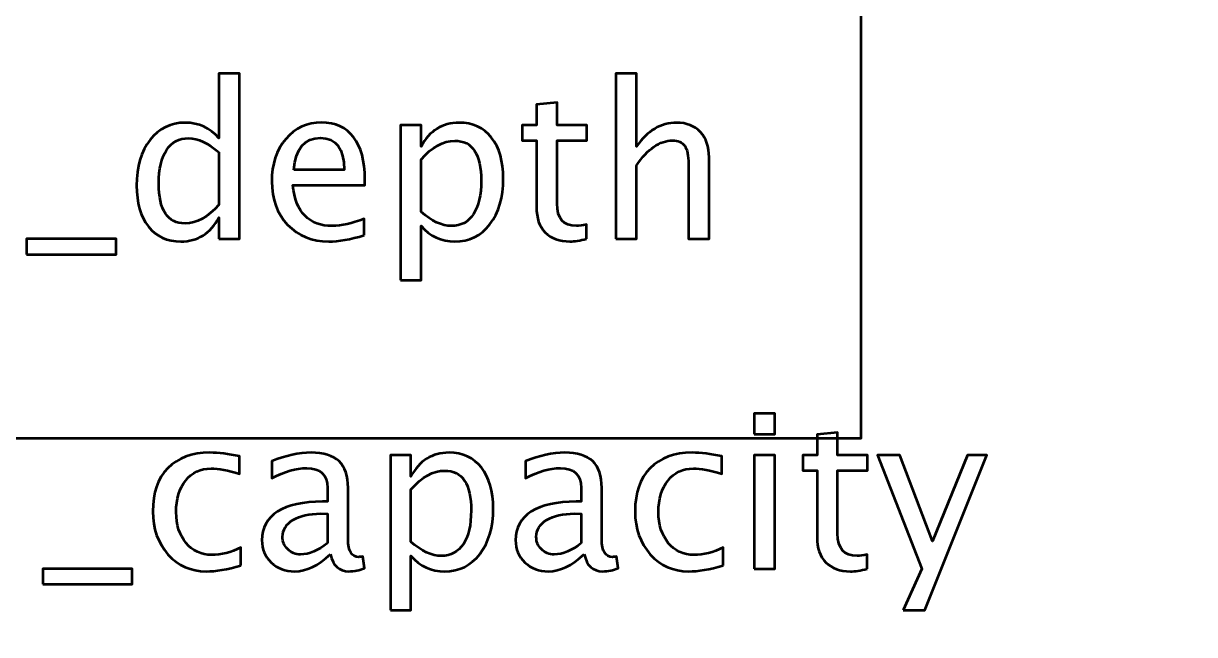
# Model space of a CAD drawing. Header units: centimetres. Extents: x -5.2 to 5.2, y -7.5 to 7.5.
# Drawn here: x 0.098 to 3.176, y -4.267 to -2.66 of the extents above; entities that cross this region are included whole.
import ezdxf

# ---------------------------------------------------------------- set-up
doc = ezdxf.new("R2010")
doc.units = ezdxf.units.CM
doc.header["$MEASUREMENT"] = 0
doc.layers.add('Layer 1', color=7, linetype='Continuous')

msp = doc.modelspace()

# ---------------------------------------------------------------- linework, layer by layer
at = {"layer": 'Layer 1', "color": 4, "lineweight": 53}
msp.add_lwpolyline([(-2.29999, -3.75), (2.30001, -3.75), (2.30001, -1.95), (-2.29999, -1.95), (-2.29999, -3.75)], close=True, dxfattribs=at)
at = {"layer": 'Layer 1', "lineweight": 53}
msp.add_open_spline([(-5.2, -6.95), (-5.2, -6.95), (-5.2, 6.95), (-5.2, 6.95), (-5.2, 6.95), (-5.2, 7.22614), (-4.97614, 7.45), (-4.7, 7.45), (-4.7, 7.45), (-4.7, 7.45), (4.7, 7.45), (4.7, 7.45), (4.7, 7.45), (4.97614, 7.45), (5.2, 7.22614), (5.2, 6.95), (5.2, 6.95), (5.2, 6.95), (5.2, -6.95), (5.2, -6.95), (5.2, -6.95), (5.2, -7.22614), (4.97614, -7.45), (4.7, -7.45), (4.7, -7.45), (4.7, -7.45), (-4.7, -7.45), (-4.7, -7.45), (-4.7, -7.45), (-4.97614, -7.45), (-5.2, -7.22614), (-5.2, -6.95)], degree=3, knots=[0, 0, 0, 0, 0.1111111, 0.1111111, 0.1111111, 0.1111111, 0.2222222, 0.2222222, 0.2222222, 0.2222222, 0.3333333, 0.3333333, 0.3333333, 0.3333333, 0.4444444, 0.4444444, 0.4444444, 0.4444444, 0.5555556, 0.5555556, 0.5555556, 0.5555556, 0.6666667, 0.6666667, 0.6666667, 0.6666667, 0.7777778, 0.7777778, 0.7777778, 0.7777778, 1, 1, 1, 1], dxfattribs=at)
at = {"layer": 'Layer 1', "color": 5, "lineweight": 53}
for points, knots in [([(0.6117, -3.22634), (0.6117, -3.22634), (0.6117, -3.17018), (0.6117, -3.17018), (0.6117, -3.17018), (0.58959, -3.21213), (0.55629, -3.23311), (0.51179, -3.23311), (0.51179, -3.23311), (0.47567, -3.23311), (0.44726, -3.22004), (0.42656, -3.19379), (0.42656, -3.19379), (0.40587, -3.16754), (0.39552, -3.1317), (0.39552, -3.08626), (0.39552, -3.08626), (0.39552, -3.03659), (0.40728, -2.99661), (0.4307, -2.96632), (0.4307, -2.96632), (0.45422, -2.93612), (0.48508, -2.92098), (0.52337, -2.92098), (0.52337, -2.92098), (0.55883, -2.92098), (0.58837, -2.93452), (0.6117, -2.96171), (0.6117, -2.96171), (0.6117, -2.96171), (0.6117, -2.79116), (0.6117, -2.79116), (0.6117, -2.79116), (0.6117, -2.79116), (0.66589, -2.79116), (0.66589, -2.79116), (0.66589, -2.79116), (0.66589, -2.79116), (0.66589, -3.22634), (0.66589, -3.22634), (0.66589, -3.22634), (0.66589, -3.22634), (0.6117, -3.22634), (0.6117, -3.22634)], [0, 0, 0, 0, 0.0833333, 0.0833333, 0.0833333, 0.0833333, 0.1666667, 0.1666667, 0.1666667, 0.1666667, 0.25, 0.25, 0.25, 0.25, 0.3333333, 0.3333333, 0.3333333, 0.3333333, 0.4166667, 0.4166667, 0.4166667, 0.4166667, 0.5, 0.5, 0.5, 0.5, 0.5833333, 0.5833333, 0.5833333, 0.5833333, 0.6666667, 0.6666667, 0.6666667, 0.6666667, 0.75, 0.75, 0.75, 0.75, 0.8333333, 0.8333333, 0.8333333, 0.8333333, 1, 1, 1, 1]), ([(1.65526, -3.22634), (1.65526, -3.22634), (1.65526, -2.79116), (1.65526, -2.79116), (1.65526, -2.79116), (1.65526, -2.79116), (1.70944, -2.79116), (1.70944, -2.79116), (1.70944, -2.79116), (1.70944, -2.79116), (1.70944, -2.98372), (1.70944, -2.98372), (1.70944, -2.98372), (1.73813, -2.94186), (1.77332, -2.92098), (1.8149, -2.92098), (1.8149, -2.92098), (1.84105, -2.92098), (1.86184, -2.92916), (1.87718, -2.94563), (1.87718, -2.94563), (1.89251, -2.96199), (1.90022, -2.9841), (1.90022, -3.01176), (1.90022, -3.01176), (1.90022, -3.01176), (1.90022, -3.22634), (1.90022, -3.22634), (1.90022, -3.22634), (1.90022, -3.22634), (1.84604, -3.22634), (1.84604, -3.22634), (1.84604, -3.22634), (1.84604, -3.22634), (1.84604, -3.02944), (1.84604, -3.02944), (1.84604, -3.02944), (1.84604, -3.00724), (1.84274, -2.99144), (1.83625, -2.98203), (1.83625, -2.98203), (1.82967, -2.97253), (1.81885, -2.96783), (1.8037, -2.96783), (1.8037, -2.96783), (1.7704, -2.96783), (1.73898, -2.98956), (1.70944, -3.03302), (1.70944, -3.03302), (1.70944, -3.03302), (1.70944, -3.22634), (1.70944, -3.22634), (1.70944, -3.22634), (1.70944, -3.22634), (1.65526, -3.22634), (1.65526, -3.22634)], [0, 0, 0, 0, 0.0666667, 0.0666667, 0.0666667, 0.0666667, 0.1333333, 0.1333333, 0.1333333, 0.1333333, 0.2, 0.2, 0.2, 0.2, 0.2666667, 0.2666667, 0.2666667, 0.2666667, 0.3333333, 0.3333333, 0.3333333, 0.3333333, 0.4, 0.4, 0.4, 0.4, 0.4666667, 0.4666667, 0.4666667, 0.4666667, 0.5333333, 0.5333333, 0.5333333, 0.5333333, 0.6, 0.6, 0.6, 0.6, 0.6666667, 0.6666667, 0.6666667, 0.6666667, 0.7333333, 0.7333333, 0.7333333, 0.7333333, 0.8, 0.8, 0.8, 0.8, 0.8666667, 0.8666667, 0.8666667, 0.8666667, 1, 1, 1, 1]), ([(1.57793, -3.22625), (1.56118, -3.23086), (1.5466, -3.23311), (1.53428, -3.23311), (1.53428, -3.23311), (1.50662, -3.23311), (1.48508, -3.22521), (1.46965, -3.20941), (1.46965, -3.20941), (1.45413, -3.1936), (1.44641, -3.17168), (1.44641, -3.14356), (1.44641, -3.14356), (1.44641, -3.14356), (1.44641, -2.96783), (1.44641, -2.96783), (1.44641, -2.96783), (1.44641, -2.96783), (1.40897, -2.96783), (1.40897, -2.96783), (1.40897, -2.96783), (1.40897, -2.96783), (1.40897, -2.92719), (1.40897, -2.92719), (1.40897, -2.92719), (1.40897, -2.92719), (1.44641, -2.92719), (1.44641, -2.92719), (1.44641, -2.92719), (1.44641, -2.92719), (1.44641, -2.87309), (1.44641, -2.87309), (1.44641, -2.87309), (1.44641, -2.87309), (1.5006, -2.86792), (1.5006, -2.86792), (1.5006, -2.86792), (1.5006, -2.86792), (1.5006, -2.92719), (1.5006, -2.92719), (1.5006, -2.92719), (1.5006, -2.92719), (1.57906, -2.92719), (1.57906, -2.92719), (1.57906, -2.92719), (1.57906, -2.92719), (1.57906, -2.96783), (1.57906, -2.96783), (1.57906, -2.96783), (1.57906, -2.96783), (1.5006, -2.96783), (1.5006, -2.96783), (1.5006, -2.96783), (1.5006, -2.96783), (1.5006, -3.13377), (1.5006, -3.13377), (1.5006, -3.13377), (1.5006, -3.17291), (1.51763, -3.19247), (1.55159, -3.19247), (1.55159, -3.19247), (1.55883, -3.19247), (1.56758, -3.19125), (1.57793, -3.1889), (1.57793, -3.1889), (1.57793, -3.1889), (1.57793, -3.22625), (1.57793, -3.22625)], [0, 0, 0, 0, 0.0555556, 0.0555556, 0.0555556, 0.0555556, 0.1111111, 0.1111111, 0.1111111, 0.1111111, 0.1666667, 0.1666667, 0.1666667, 0.1666667, 0.2222222, 0.2222222, 0.2222222, 0.2222222, 0.2777778, 0.2777778, 0.2777778, 0.2777778, 0.3333333, 0.3333333, 0.3333333, 0.3333333, 0.3888889, 0.3888889, 0.3888889, 0.3888889, 0.4444444, 0.4444444, 0.4444444, 0.4444444, 0.5, 0.5, 0.5, 0.5, 0.5555556, 0.5555556, 0.5555556, 0.5555556, 0.6111111, 0.6111111, 0.6111111, 0.6111111, 0.6666667, 0.6666667, 0.6666667, 0.6666667, 0.7222222, 0.7222222, 0.7222222, 0.7222222, 0.7777778, 0.7777778, 0.7777778, 0.7777778, 0.8333333, 0.8333333, 0.8333333, 0.8333333, 0.8888889, 0.8888889, 0.8888889, 0.8888889, 1, 1, 1, 1]), ([(0.99401, -3.21674), (0.95761, -3.22766), (0.92647, -3.23311), (0.9005, -3.23311), (0.9005, -3.23311), (0.8562, -3.23311), (0.82017, -3.21844), (0.79241, -3.18918), (0.79241, -3.18918), (0.76466, -3.15992), (0.75074, -3.12201), (0.75074, -3.07535), (0.75074, -3.07535), (0.75074, -3.0301), (0.76297, -2.99294), (0.78752, -2.96388), (0.78752, -2.96388), (0.81208, -2.9349), (0.8435, -2.92041), (0.88178, -2.92041), (0.88178, -2.92041), (0.918, -2.92041), (0.94604, -2.9333), (0.96579, -2.95908), (0.96579, -2.95908), (0.98555, -2.98485), (0.99542, -3.02135), (0.99542, -3.06867), (0.99542, -3.06867), (0.99542, -3.06867), (0.99514, -3.08523), (0.99514, -3.08523), (0.99514, -3.08523), (0.99514, -3.08523), (0.80605, -3.08523), (0.80605, -3.08523), (0.80605, -3.08523), (0.81396, -3.15673), (0.84886, -3.19247), (0.91066, -3.19247), (0.91066, -3.19247), (0.93334, -3.19247), (0.96109, -3.18608), (0.99401, -3.17328), (0.99401, -3.17328), (0.99401, -3.17328), (0.99401, -3.21674), (0.99401, -3.21674)], [0, 0, 0, 0, 0.0769231, 0.0769231, 0.0769231, 0.0769231, 0.1538462, 0.1538462, 0.1538462, 0.1538462, 0.2307692, 0.2307692, 0.2307692, 0.2307692, 0.3076923, 0.3076923, 0.3076923, 0.3076923, 0.3846154, 0.3846154, 0.3846154, 0.3846154, 0.4615385, 0.4615385, 0.4615385, 0.4615385, 0.5384615, 0.5384615, 0.5384615, 0.5384615, 0.6153846, 0.6153846, 0.6153846, 0.6153846, 0.6923077, 0.6923077, 0.6923077, 0.6923077, 0.7692308, 0.7692308, 0.7692308, 0.7692308, 0.8461538, 0.8461538, 0.8461538, 0.8461538, 1, 1, 1, 1]), ([(1.08894, -3.33528), (1.08894, -3.33528), (1.08894, -2.92719), (1.08894, -2.92719), (1.08894, -2.92719), (1.08894, -2.92719), (1.14312, -2.92719), (1.14312, -2.92719), (1.14312, -2.92719), (1.14312, -2.92719), (1.14312, -2.98372), (1.14312, -2.98372), (1.14312, -2.98372), (1.16532, -2.94186), (1.19872, -2.92098), (1.24322, -2.92098), (1.24322, -2.92098), (1.27925, -2.92098), (1.30756, -2.93405), (1.32826, -2.9603), (1.32826, -2.9603), (1.34895, -2.98655), (1.3593, -3.02239), (1.3593, -3.06783), (1.3593, -3.06783), (1.3593, -3.11731), (1.34754, -3.15729), (1.32412, -3.18758), (1.32412, -3.18758), (1.3007, -3.21797), (1.26984, -3.23311), (1.23165, -3.23311), (1.23165, -3.23311), (1.19618, -3.23311), (1.16664, -3.21957), (1.14312, -3.19238), (1.14312, -3.19238), (1.14312, -3.19238), (1.14312, -3.33528), (1.14312, -3.33528), (1.14312, -3.33528), (1.14312, -3.33528), (1.08894, -3.33528), (1.08894, -3.33528)], [0, 0, 0, 0, 0.0833333, 0.0833333, 0.0833333, 0.0833333, 0.1666667, 0.1666667, 0.1666667, 0.1666667, 0.25, 0.25, 0.25, 0.25, 0.3333333, 0.3333333, 0.3333333, 0.3333333, 0.4166667, 0.4166667, 0.4166667, 0.4166667, 0.5, 0.5, 0.5, 0.5, 0.5833333, 0.5833333, 0.5833333, 0.5833333, 0.6666667, 0.6666667, 0.6666667, 0.6666667, 0.75, 0.75, 0.75, 0.75, 0.8333333, 0.8333333, 0.8333333, 0.8333333, 1, 1, 1, 1]), ([(0.6117, -2.99878), (0.58357, -2.97404), (0.55695, -2.96162), (0.53174, -2.96162), (0.53174, -2.96162), (0.5069, -2.96162), (0.48771, -2.97197), (0.47407, -2.99276), (0.47407, -2.99276), (0.46043, -3.01345), (0.45366, -3.0428), (0.45366, -3.08081), (0.45366, -3.08081), (0.45366, -3.15071), (0.4768, -3.1857), (0.52318, -3.1857), (0.52318, -3.1857), (0.55328, -3.1857), (0.58282, -3.16924), (0.6117, -3.13641), (0.6117, -3.13641), (0.6117, -3.13641), (0.6117, -2.99878), (0.6117, -2.99878)], [0, 0, 0, 0, 0.1428571, 0.1428571, 0.1428571, 0.1428571, 0.2857143, 0.2857143, 0.2857143, 0.2857143, 0.4285714, 0.4285714, 0.4285714, 0.4285714, 0.5714286, 0.5714286, 0.5714286, 0.5714286, 0.7142857, 0.7142857, 0.7142857, 0.7142857, 1, 1, 1, 1]), ([(0.80888, -3.04459), (0.80888, -3.04459), (0.94096, -3.04459), (0.94096, -3.04459), (0.94096, -3.04459), (0.94096, -2.9889), (0.92017, -2.96105), (0.87868, -2.96105), (0.87868, -2.96105), (0.83691, -2.96105), (0.81367, -2.9889), (0.80888, -3.04459)], [0, 0, 0, 0, 0.25, 0.25, 0.25, 0.25, 0.5, 0.5, 0.5, 0.5, 1, 1, 1, 1]), ([(1.14312, -3.15503), (1.17106, -3.17996), (1.19769, -3.19247), (1.22299, -3.19247), (1.22299, -3.19247), (1.24792, -3.19247), (1.26721, -3.18203), (1.28075, -3.16124), (1.28075, -3.16124), (1.29439, -3.14045), (1.30117, -3.11119), (1.30117, -3.07338), (1.30117, -3.07338), (1.30117, -3.00339), (1.27802, -2.96839), (1.23174, -2.96839), (1.23174, -2.96839), (1.20145, -2.96839), (1.17191, -2.98476), (1.14312, -3.01759), (1.14312, -3.01759), (1.14312, -3.01759), (1.14312, -3.15503), (1.14312, -3.15503)], [0, 0, 0, 0, 0.1428571, 0.1428571, 0.1428571, 0.1428571, 0.2857143, 0.2857143, 0.2857143, 0.2857143, 0.4285714, 0.4285714, 0.4285714, 0.4285714, 0.5714286, 0.5714286, 0.5714286, 0.5714286, 0.7142857, 0.7142857, 0.7142857, 0.7142857, 1, 1, 1, 1]), ([(0.10653, -3.26698), (0.10653, -3.26698), (0.10653, -3.22634), (0.10653, -3.22634), (0.10653, -3.22634), (0.10653, -3.22634), (0.34133, -3.22634), (0.34133, -3.22634), (0.34133, -3.22634), (0.34133, -3.22634), (0.34133, -3.26698), (0.34133, -3.26698), (0.34133, -3.26698), (0.34133, -3.26698), (0.10653, -3.26698), (0.10653, -3.26698)], [0, 0, 0, 0, 0.2, 0.2, 0.2, 0.2, 0.4, 0.4, 0.4, 0.4, 0.6, 0.6, 0.6, 0.6, 1, 1, 1, 1]), ([(2.01842, -3.73979), (2.01842, -3.73979), (2.01842, -3.6856), (2.01842, -3.6856), (2.01842, -3.6856), (2.01842, -3.6856), (2.0726, -3.6856), (2.0726, -3.6856), (2.0726, -3.6856), (2.0726, -3.6856), (2.0726, -3.73979), (2.0726, -3.73979), (2.0726, -3.73979), (2.0726, -3.73979), (2.01842, -3.73979), (2.01842, -3.73979)], [0, 0, 0, 0, 0.2, 0.2, 0.2, 0.2, 0.4, 0.4, 0.4, 0.4, 0.6, 0.6, 0.6, 0.6, 1, 1, 1, 1]), ([(2.31531, -4.0936), (2.29856, -4.09821), (2.28398, -4.10046), (2.27166, -4.10046), (2.27166, -4.10046), (2.244, -4.10046), (2.22246, -4.09256), (2.20703, -4.07676), (2.20703, -4.07676), (2.19151, -4.06095), (2.18379, -4.03903), (2.18379, -4.01091), (2.18379, -4.01091), (2.18379, -4.01091), (2.18379, -3.83518), (2.18379, -3.83518), (2.18379, -3.83518), (2.18379, -3.83518), (2.14635, -3.83518), (2.14635, -3.83518), (2.14635, -3.83518), (2.14635, -3.83518), (2.14635, -3.79454), (2.14635, -3.79454), (2.14635, -3.79454), (2.14635, -3.79454), (2.18379, -3.79454), (2.18379, -3.79454), (2.18379, -3.79454), (2.18379, -3.79454), (2.18379, -3.74044), (2.18379, -3.74044), (2.18379, -3.74044), (2.18379, -3.74044), (2.23798, -3.73527), (2.23798, -3.73527), (2.23798, -3.73527), (2.23798, -3.73527), (2.23798, -3.79454), (2.23798, -3.79454), (2.23798, -3.79454), (2.23798, -3.79454), (2.31644, -3.79454), (2.31644, -3.79454), (2.31644, -3.79454), (2.31644, -3.79454), (2.31644, -3.83518), (2.31644, -3.83518), (2.31644, -3.83518), (2.31644, -3.83518), (2.23798, -3.83518), (2.23798, -3.83518), (2.23798, -3.83518), (2.23798, -3.83518), (2.23798, -4.00112), (2.23798, -4.00112), (2.23798, -4.00112), (2.23798, -4.04026), (2.25501, -4.05982), (2.28897, -4.05982), (2.28897, -4.05982), (2.29621, -4.05982), (2.30496, -4.0586), (2.31531, -4.05625), (2.31531, -4.05625), (2.31531, -4.05625), (2.31531, -4.0936), (2.31531, -4.0936)], [0, 0, 0, 0, 0.0555556, 0.0555556, 0.0555556, 0.0555556, 0.1111111, 0.1111111, 0.1111111, 0.1111111, 0.1666667, 0.1666667, 0.1666667, 0.1666667, 0.2222222, 0.2222222, 0.2222222, 0.2222222, 0.2777778, 0.2777778, 0.2777778, 0.2777778, 0.3333333, 0.3333333, 0.3333333, 0.3333333, 0.3888889, 0.3888889, 0.3888889, 0.3888889, 0.4444444, 0.4444444, 0.4444444, 0.4444444, 0.5, 0.5, 0.5, 0.5, 0.5555556, 0.5555556, 0.5555556, 0.5555556, 0.6111111, 0.6111111, 0.6111111, 0.6111111, 0.6666667, 0.6666667, 0.6666667, 0.6666667, 0.7222222, 0.7222222, 0.7222222, 0.7222222, 0.7777778, 0.7777778, 0.7777778, 0.7777778, 0.8333333, 0.8333333, 0.8333333, 0.8333333, 0.8888889, 0.8888889, 0.8888889, 0.8888889, 1, 1, 1, 1]), ([(0.66941, -4.08466), (0.63432, -4.0952), (0.60403, -4.10046), (0.57854, -4.10046), (0.57854, -4.10046), (0.53808, -4.10046), (0.50459, -4.08551), (0.47797, -4.05568), (0.47797, -4.05568), (0.45135, -4.02577), (0.43799, -3.98805), (0.43799, -3.94261), (0.43799, -3.94261), (0.43799, -3.89407), (0.45116, -3.85615), (0.4775, -3.82906), (0.4775, -3.82906), (0.50384, -3.80187), (0.54062, -3.78833), (0.58785, -3.78833), (0.58785, -3.78833), (0.61108, -3.78833), (0.63724, -3.79153), (0.66602, -3.79792), (0.66602, -3.79792), (0.66602, -3.79792), (0.66602, -3.84364), (0.66602, -3.84364), (0.66602, -3.84364), (0.63545, -3.83461), (0.61052, -3.8301), (0.59133, -3.8301), (0.59133, -3.8301), (0.56348, -3.8301), (0.54119, -3.84054), (0.52454, -3.86133), (0.52454, -3.86133), (0.50789, -3.88212), (0.49951, -3.90987), (0.49951, -3.94449), (0.49951, -3.94449), (0.49951, -3.97807), (0.50817, -4.00517), (0.52538, -4.02596), (0.52538, -4.02596), (0.5426, -4.04665), (0.56508, -4.057), (0.59302, -4.057), (0.59302, -4.057), (0.61776, -4.057), (0.64316, -4.0506), (0.66941, -4.03781), (0.66941, -4.03781), (0.66941, -4.03781), (0.66941, -4.08466), (0.66941, -4.08466)], [0, 0, 0, 0, 0.0666667, 0.0666667, 0.0666667, 0.0666667, 0.1333333, 0.1333333, 0.1333333, 0.1333333, 0.2, 0.2, 0.2, 0.2, 0.2666667, 0.2666667, 0.2666667, 0.2666667, 0.3333333, 0.3333333, 0.3333333, 0.3333333, 0.4, 0.4, 0.4, 0.4, 0.4666667, 0.4666667, 0.4666667, 0.4666667, 0.5333333, 0.5333333, 0.5333333, 0.5333333, 0.6, 0.6, 0.6, 0.6, 0.6666667, 0.6666667, 0.6666667, 0.6666667, 0.7333333, 0.7333333, 0.7333333, 0.7333333, 0.8, 0.8, 0.8, 0.8, 0.8666667, 0.8666667, 0.8666667, 0.8666667, 1, 1, 1, 1]), ([(0.90497, -4.05559), (0.87242, -4.08551), (0.8411, -4.10046), (0.81099, -4.10046), (0.81099, -4.10046), (0.78625, -4.10046), (0.76565, -4.09275), (0.74938, -4.07723), (0.74938, -4.07723), (0.73301, -4.06171), (0.72482, -4.04214), (0.72482, -4.01853), (0.72482, -4.01853), (0.72482, -3.98588), (0.73856, -3.96076), (0.76603, -3.94327), (0.76603, -3.94327), (0.7935, -3.92577), (0.83291, -3.91702), (0.88428, -3.91702), (0.88428, -3.91702), (0.88428, -3.91702), (0.89698, -3.91702), (0.89698, -3.91702), (0.89698, -3.91702), (0.89698, -3.91702), (0.89698, -3.88099), (0.89698, -3.88099), (0.89698, -3.88099), (0.89698, -3.84628), (0.87891, -3.82897), (0.8427, -3.82897), (0.8427, -3.82897), (0.81466, -3.82897), (0.78399, -3.83781), (0.75079, -3.8555), (0.75079, -3.8555), (0.75079, -3.8555), (0.75079, -3.81091), (0.75079, -3.81091), (0.75079, -3.81091), (0.78729, -3.79585), (0.82172, -3.78833), (0.85398, -3.78833), (0.85398, -3.78833), (0.88719, -3.78833), (0.91175, -3.79585), (0.92746, -3.811), (0.92746, -3.811), (0.94326, -3.82615), (0.95116, -3.84948), (0.95116, -3.88099), (0.95116, -3.88099), (0.95116, -3.88099), (0.95116, -4.01617), (0.95116, -4.01617), (0.95116, -4.01617), (0.95116, -4.04712), (0.96066, -4.06265), (0.97976, -4.06265), (0.97976, -4.06265), (0.98211, -4.06265), (0.98559, -4.06227), (0.9902, -4.06152), (0.9902, -4.06152), (0.9902, -4.06152), (0.99406, -4.09162), (0.99406, -4.09162), (0.99406, -4.09162), (0.98174, -4.09755), (0.96819, -4.10046), (0.95333, -4.10046), (0.95333, -4.10046), (0.92802, -4.10046), (0.91193, -4.08551), (0.90497, -4.05559)], [0, 0, 0, 0, 0.05, 0.05, 0.05, 0.05, 0.1, 0.1, 0.1, 0.1, 0.15, 0.15, 0.15, 0.15, 0.2, 0.2, 0.2, 0.2, 0.25, 0.25, 0.25, 0.25, 0.3, 0.3, 0.3, 0.3, 0.35, 0.35, 0.35, 0.35, 0.4, 0.4, 0.4, 0.4, 0.45, 0.45, 0.45, 0.45, 0.5, 0.5, 0.5, 0.5, 0.55, 0.55, 0.55, 0.55, 0.6, 0.6, 0.6, 0.6, 0.65, 0.65, 0.65, 0.65, 0.7, 0.7, 0.7, 0.7, 0.75, 0.75, 0.75, 0.75, 0.8, 0.8, 0.8, 0.8, 0.85, 0.85, 0.85, 0.85, 0.9, 0.9, 0.9, 0.9, 1, 1, 1, 1]), ([(1.06245, -4.20263), (1.06245, -4.20263), (1.06245, -3.79454), (1.06245, -3.79454), (1.06245, -3.79454), (1.06245, -3.79454), (1.11663, -3.79454), (1.11663, -3.79454), (1.11663, -3.79454), (1.11663, -3.79454), (1.11663, -3.85107), (1.11663, -3.85107), (1.11663, -3.85107), (1.13883, -3.80921), (1.17223, -3.78833), (1.21673, -3.78833), (1.21673, -3.78833), (1.25276, -3.78833), (1.28107, -3.8014), (1.30177, -3.82765), (1.30177, -3.82765), (1.32246, -3.8539), (1.33281, -3.88974), (1.33281, -3.93518), (1.33281, -3.93518), (1.33281, -3.98466), (1.32105, -4.02464), (1.29763, -4.05493), (1.29763, -4.05493), (1.27421, -4.08532), (1.24335, -4.10046), (1.20516, -4.10046), (1.20516, -4.10046), (1.16969, -4.10046), (1.14015, -4.08692), (1.11663, -4.05973), (1.11663, -4.05973), (1.11663, -4.05973), (1.11663, -4.20263), (1.11663, -4.20263), (1.11663, -4.20263), (1.11663, -4.20263), (1.06245, -4.20263), (1.06245, -4.20263)], [0, 0, 0, 0, 0.0833333, 0.0833333, 0.0833333, 0.0833333, 0.1666667, 0.1666667, 0.1666667, 0.1666667, 0.25, 0.25, 0.25, 0.25, 0.3333333, 0.3333333, 0.3333333, 0.3333333, 0.4166667, 0.4166667, 0.4166667, 0.4166667, 0.5, 0.5, 0.5, 0.5, 0.5833333, 0.5833333, 0.5833333, 0.5833333, 0.6666667, 0.6666667, 0.6666667, 0.6666667, 0.75, 0.75, 0.75, 0.75, 0.8333333, 0.8333333, 0.8333333, 0.8333333, 1, 1, 1, 1]), ([(1.57185, -4.05559), (1.5393, -4.08551), (1.50798, -4.10046), (1.47787, -4.10046), (1.47787, -4.10046), (1.45313, -4.10046), (1.43253, -4.09275), (1.41626, -4.07723), (1.41626, -4.07723), (1.39989, -4.06171), (1.3917, -4.04214), (1.3917, -4.01853), (1.3917, -4.01853), (1.3917, -3.98588), (1.40544, -3.96076), (1.43291, -3.94327), (1.43291, -3.94327), (1.46038, -3.92577), (1.49979, -3.91702), (1.55116, -3.91702), (1.55116, -3.91702), (1.55116, -3.91702), (1.56386, -3.91702), (1.56386, -3.91702), (1.56386, -3.91702), (1.56386, -3.91702), (1.56386, -3.88099), (1.56386, -3.88099), (1.56386, -3.88099), (1.56386, -3.84628), (1.54579, -3.82897), (1.50958, -3.82897), (1.50958, -3.82897), (1.48154, -3.82897), (1.45087, -3.83781), (1.41767, -3.8555), (1.41767, -3.8555), (1.41767, -3.8555), (1.41767, -3.81091), (1.41767, -3.81091), (1.41767, -3.81091), (1.45417, -3.79585), (1.4886, -3.78833), (1.52086, -3.78833), (1.52086, -3.78833), (1.55407, -3.78833), (1.57863, -3.79585), (1.59434, -3.811), (1.59434, -3.811), (1.61014, -3.82615), (1.61804, -3.84948), (1.61804, -3.88099), (1.61804, -3.88099), (1.61804, -3.88099), (1.61804, -4.01617), (1.61804, -4.01617), (1.61804, -4.01617), (1.61804, -4.04712), (1.62754, -4.06265), (1.64664, -4.06265), (1.64664, -4.06265), (1.64899, -4.06265), (1.65247, -4.06227), (1.65708, -4.06152), (1.65708, -4.06152), (1.65708, -4.06152), (1.66094, -4.09162), (1.66094, -4.09162), (1.66094, -4.09162), (1.64862, -4.09755), (1.63507, -4.10046), (1.62021, -4.10046), (1.62021, -4.10046), (1.5949, -4.10046), (1.57881, -4.08551), (1.57185, -4.05559)], [0, 0, 0, 0, 0.05, 0.05, 0.05, 0.05, 0.1, 0.1, 0.1, 0.1, 0.15, 0.15, 0.15, 0.15, 0.2, 0.2, 0.2, 0.2, 0.25, 0.25, 0.25, 0.25, 0.3, 0.3, 0.3, 0.3, 0.35, 0.35, 0.35, 0.35, 0.4, 0.4, 0.4, 0.4, 0.45, 0.45, 0.45, 0.45, 0.5, 0.5, 0.5, 0.5, 0.55, 0.55, 0.55, 0.55, 0.6, 0.6, 0.6, 0.6, 0.65, 0.65, 0.65, 0.65, 0.7, 0.7, 0.7, 0.7, 0.75, 0.75, 0.75, 0.75, 0.8, 0.8, 0.8, 0.8, 0.85, 0.85, 0.85, 0.85, 0.9, 0.9, 0.9, 0.9, 1, 1, 1, 1]), ([(1.93704, -4.08466), (1.90195, -4.0952), (1.87166, -4.10046), (1.84617, -4.10046), (1.84617, -4.10046), (1.80571, -4.10046), (1.77222, -4.08551), (1.7456, -4.05568), (1.7456, -4.05568), (1.71898, -4.02577), (1.70562, -3.98805), (1.70562, -3.94261), (1.70562, -3.94261), (1.70562, -3.89407), (1.71879, -3.85615), (1.74513, -3.82906), (1.74513, -3.82906), (1.77147, -3.80187), (1.80825, -3.78833), (1.85548, -3.78833), (1.85548, -3.78833), (1.87871, -3.78833), (1.90487, -3.79153), (1.93365, -3.79792), (1.93365, -3.79792), (1.93365, -3.79792), (1.93365, -3.84364), (1.93365, -3.84364), (1.93365, -3.84364), (1.90308, -3.83461), (1.87815, -3.8301), (1.85896, -3.8301), (1.85896, -3.8301), (1.83111, -3.8301), (1.80882, -3.84054), (1.79217, -3.86133), (1.79217, -3.86133), (1.77552, -3.88212), (1.76714, -3.90987), (1.76714, -3.94449), (1.76714, -3.94449), (1.76714, -3.97807), (1.7758, -4.00517), (1.79301, -4.02596), (1.79301, -4.02596), (1.81023, -4.04665), (1.83271, -4.057), (1.86065, -4.057), (1.86065, -4.057), (1.88539, -4.057), (1.91079, -4.0506), (1.93704, -4.03781), (1.93704, -4.03781), (1.93704, -4.03781), (1.93704, -4.08466), (1.93704, -4.08466)], [0, 0, 0, 0, 0.0666667, 0.0666667, 0.0666667, 0.0666667, 0.1333333, 0.1333333, 0.1333333, 0.1333333, 0.2, 0.2, 0.2, 0.2, 0.2666667, 0.2666667, 0.2666667, 0.2666667, 0.3333333, 0.3333333, 0.3333333, 0.3333333, 0.4, 0.4, 0.4, 0.4, 0.4666667, 0.4666667, 0.4666667, 0.4666667, 0.5333333, 0.5333333, 0.5333333, 0.5333333, 0.6, 0.6, 0.6, 0.6, 0.6666667, 0.6666667, 0.6666667, 0.6666667, 0.7333333, 0.7333333, 0.7333333, 0.7333333, 0.8, 0.8, 0.8, 0.8, 0.8666667, 0.8666667, 0.8666667, 0.8666667, 1, 1, 1, 1]), ([(2.01842, -4.09369), (2.01842, -4.09369), (2.01842, -3.79454), (2.01842, -3.79454), (2.01842, -3.79454), (2.01842, -3.79454), (2.0726, -3.79454), (2.0726, -3.79454), (2.0726, -3.79454), (2.0726, -3.79454), (2.0726, -4.09369), (2.0726, -4.09369), (2.0726, -4.09369), (2.0726, -4.09369), (2.01842, -4.09369), (2.01842, -4.09369)], [0, 0, 0, 0, 0.2, 0.2, 0.2, 0.2, 0.4, 0.4, 0.4, 0.4, 0.6, 0.6, 0.6, 0.6, 1, 1, 1, 1]), ([(2.41032, -4.20263), (2.41032, -4.20263), (2.45886, -4.09407), (2.45886, -4.09407), (2.45886, -4.09407), (2.45886, -4.09407), (2.34297, -3.79454), (2.34297, -3.79454), (2.34297, -3.79454), (2.34297, -3.79454), (2.4011, -3.79454), (2.4011, -3.79454), (2.4011, -3.79454), (2.4011, -3.79454), (2.48727, -4.02107), (2.48727, -4.02107), (2.48727, -4.02107), (2.48727, -4.02107), (2.57918, -3.79454), (2.57918, -3.79454), (2.57918, -3.79454), (2.57918, -3.79454), (2.63027, -3.79454), (2.63027, -3.79454), (2.63027, -3.79454), (2.63027, -3.79454), (2.46677, -4.20263), (2.46677, -4.20263), (2.46677, -4.20263), (2.46677, -4.20263), (2.41032, -4.20263), (2.41032, -4.20263)], [0, 0, 0, 0, 0.1111111, 0.1111111, 0.1111111, 0.1111111, 0.2222222, 0.2222222, 0.2222222, 0.2222222, 0.3333333, 0.3333333, 0.3333333, 0.3333333, 0.4444444, 0.4444444, 0.4444444, 0.4444444, 0.5555556, 0.5555556, 0.5555556, 0.5555556, 0.6666667, 0.6666667, 0.6666667, 0.6666667, 0.7777778, 0.7777778, 0.7777778, 0.7777778, 1, 1, 1, 1]), ([(1.11663, -4.02238), (1.14457, -4.04731), (1.1712, -4.05982), (1.1965, -4.05982), (1.1965, -4.05982), (1.22143, -4.05982), (1.24072, -4.04938), (1.25426, -4.02859), (1.25426, -4.02859), (1.2679, -4.0078), (1.27468, -3.97854), (1.27468, -3.94073), (1.27468, -3.94073), (1.27468, -3.87074), (1.25153, -3.83574), (1.20525, -3.83574), (1.20525, -3.83574), (1.17496, -3.83574), (1.14542, -3.85211), (1.11663, -3.88494), (1.11663, -3.88494), (1.11663, -3.88494), (1.11663, -4.02238), (1.11663, -4.02238)], [0, 0, 0, 0, 0.1428571, 0.1428571, 0.1428571, 0.1428571, 0.2857143, 0.2857143, 0.2857143, 0.2857143, 0.4285714, 0.4285714, 0.4285714, 0.4285714, 0.5714286, 0.5714286, 0.5714286, 0.5714286, 0.7142857, 0.7142857, 0.7142857, 0.7142857, 1, 1, 1, 1]), ([(0.89698, -4.02605), (0.89698, -4.02605), (0.89698, -3.94919), (0.89698, -3.94919), (0.89698, -3.94919), (0.89698, -3.94919), (0.87957, -3.94863), (0.87957, -3.94863), (0.87957, -3.94863), (0.84947, -3.94863), (0.8252, -3.95418), (0.80667, -3.96528), (0.80667, -3.96528), (0.78823, -3.97647), (0.77901, -3.99124), (0.77901, -4.00968), (0.77901, -4.00968), (0.77901, -4.02257), (0.78362, -4.03348), (0.79274, -4.04242), (0.79274, -4.04242), (0.80196, -4.05136), (0.81316, -4.05587), (0.82642, -4.05587), (0.82642, -4.05587), (0.849, -4.05587), (0.87252, -4.0459), (0.89698, -4.02605)], [0, 0, 0, 0, 0.125, 0.125, 0.125, 0.125, 0.25, 0.25, 0.25, 0.25, 0.375, 0.375, 0.375, 0.375, 0.5, 0.5, 0.5, 0.5, 0.625, 0.625, 0.625, 0.625, 0.75, 0.75, 0.75, 0.75, 1, 1, 1, 1]), ([(1.56386, -4.02605), (1.56386, -4.02605), (1.56386, -3.94919), (1.56386, -3.94919), (1.56386, -3.94919), (1.56386, -3.94919), (1.54645, -3.94863), (1.54645, -3.94863), (1.54645, -3.94863), (1.51635, -3.94863), (1.49208, -3.95418), (1.47355, -3.96528), (1.47355, -3.96528), (1.45511, -3.97647), (1.44589, -3.99124), (1.44589, -4.00968), (1.44589, -4.00968), (1.44589, -4.02257), (1.4505, -4.03348), (1.45962, -4.04242), (1.45962, -4.04242), (1.46884, -4.05136), (1.48004, -4.05587), (1.4933, -4.05587), (1.4933, -4.05587), (1.51588, -4.05587), (1.5394, -4.0459), (1.56386, -4.02605)], [0, 0, 0, 0, 0.125, 0.125, 0.125, 0.125, 0.25, 0.25, 0.25, 0.25, 0.375, 0.375, 0.375, 0.375, 0.5, 0.5, 0.5, 0.5, 0.625, 0.625, 0.625, 0.625, 0.75, 0.75, 0.75, 0.75, 1, 1, 1, 1]), ([(0.149, -4.13433), (0.149, -4.13433), (0.149, -4.09369), (0.149, -4.09369), (0.149, -4.09369), (0.149, -4.09369), (0.3838, -4.09369), (0.3838, -4.09369), (0.3838, -4.09369), (0.3838, -4.09369), (0.3838, -4.13433), (0.3838, -4.13433), (0.3838, -4.13433), (0.3838, -4.13433), (0.149, -4.13433), (0.149, -4.13433)], [0, 0, 0, 0, 0.2, 0.2, 0.2, 0.2, 0.4, 0.4, 0.4, 0.4, 0.6, 0.6, 0.6, 0.6, 1, 1, 1, 1])]:
    msp.add_open_spline(points, degree=3, knots=knots, dxfattribs=at)

doc.saveas('drawing.dxf')
